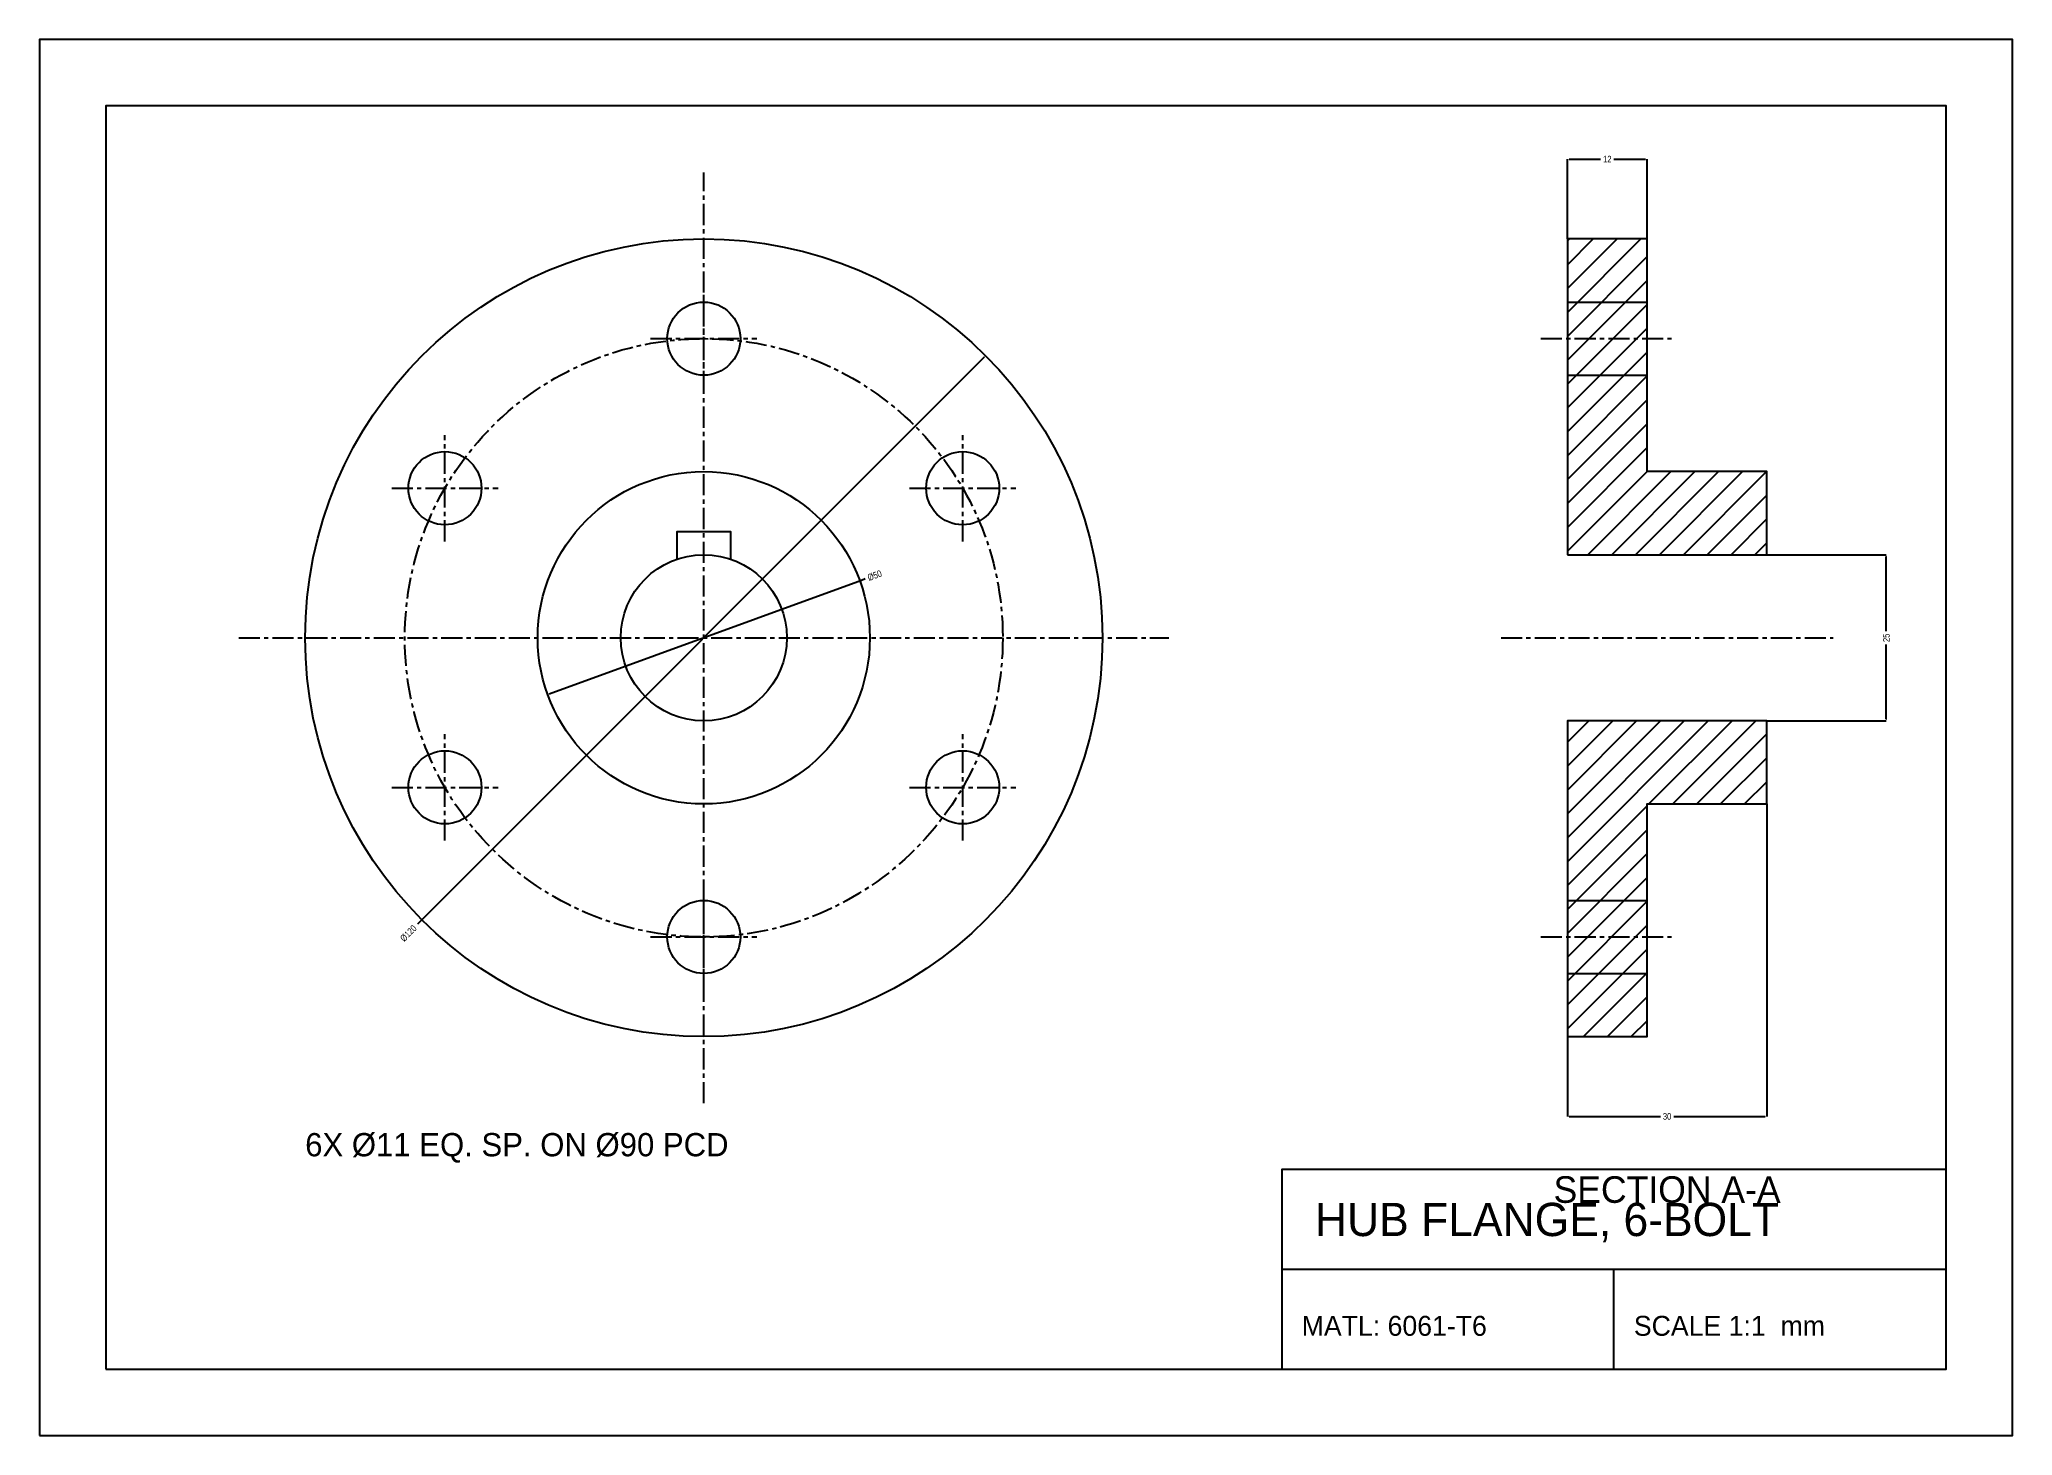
# Model space of a CAD drawing. Header units: millimetres. Extents: x 0 to 297, y 0 to 210.
import ezdxf
from ezdxf.enums import TextEntityAlignment as Align

# ---------------------------------------------------------------- set-up
doc = ezdxf.new("R2010")
doc.units = ezdxf.units.MM
doc.linetypes.add('CENTER', pattern=[5.08, 3.175, -0.635, 0.635, -0.635])
for name, color, linetype in [('CENTER', 1, 'CENTER'), ('DIMS', 3, 'CONTINUOUS'), ('HATCH', 8, 'CONTINUOUS'), ('HIDDEN', 8, 'Continuous'), ('OUTLINE', 7, 'CONTINUOUS'), ('TITLE', 5, 'CONTINUOUS')]:
    doc.layers.add(name, color=color, linetype=linetype)
doc.styles.add('OpenSansCondensed-Light', font='OpenSansCondensed-Light.ttf')
doc.dimstyles.get("Standard").update_dxf_attribs({"dimtxt": 2.5, "dimasz": 2.5, "dimexe": 1.25, "dimexo": 0.625, "dimtad": 1, "dimcen": 2.5, "dimazin": 3, "dimtfac": 1, "dimtmove": 0, "dimatfit": 3})

# ---------------------------------------------------------------- blocks, each defined once
blk = doc.blocks.new('_CLOSEDFILLED')
at = {"color": 0, "linetype": 'BYBLOCK'}
blk.add_solid([(-1, 0.2), (0, 0), (-1, -0.2)], dxfattribs=at)
blk = doc.blocks.new('*D1')
for p, q in [((57.4, 77.4), (142.25, 162.25)), ((56.95, 76.95), (57.4, 77.4))]:
    blk.add_line(p, q)
at = {"layer": 'Defpoints'}
for p in [(100, 120), (57.57, 77.57)]:
    blk.add_point(p, dxfattribs=at)
at = {"layer": 'DIMS', "xscale": 0.25, "yscale": 0.25, "rotation": 45}
for p in [(142.43, 162.43), (57.57, 77.57)]:
    blk.add_blockref('_CLOSEDFILLED', p, dxfattribs=at)
at = {"layer": 'DIMS', "insert": (55.54, 75.54), "char_height": 1, "attachment_point": 5, "rotation": 45, "style": 'OpenSansCondensed-Light'}
blk.add_mtext('%%c120', dxfattribs=at)
blk = doc.blocks.new('*D2')
for p, q in [((123.73, 128.64), (76.74, 111.54)), ((124.31, 128.85), (123.73, 128.64))]:
    blk.add_line(p, q)
at = {"layer": 'Defpoints'}
for p in [(123.49, 128.55), (100, 120)]:
    blk.add_point(p, dxfattribs=at)
at = {"layer": 'DIMS', "xscale": 0.25, "yscale": 0.25, "rotation": 199.99999999999997}
for p in [(123.49, 128.55), (76.51, 111.45)]:
    blk.add_blockref('_CLOSEDFILLED', p, dxfattribs=at)
at = {"layer": 'DIMS', "insert": (125.72, 129.36), "char_height": 1, "attachment_point": 5, "rotation": 20, "style": 'OpenSansCondensed-Light'}
blk.add_mtext('%%c50', dxfattribs=at)
blk = doc.blocks.new('*D3')
for p, q in [((230, 180), (230, 192)), ((230.25, 192), (235, 192)), ((237, 192), (241.75, 192)), ((242, 180), (242, 192))]:
    blk.add_line(p, q)
at = {"layer": 'Defpoints'}
for p in [(230, 192), (230, 180), (242, 180)]:
    blk.add_point(p, dxfattribs=at)
at = {"layer": 'DIMS', "xscale": 0.25, "yscale": 0.25, "rotation": 180}
blk.add_blockref('_CLOSEDFILLED', (230, 192), dxfattribs=at)
at = {"layer": 'DIMS', "xscale": 0.25, "yscale": 0.25}
blk.add_blockref('_CLOSEDFILLED', (242, 192), dxfattribs=at)
at = {"layer": 'DIMS', "insert": (236, 192), "char_height": 1, "attachment_point": 5, "style": 'OpenSansCondensed-Light'}
blk.add_mtext('12', dxfattribs=at)
blk = doc.blocks.new('*D4')
for p, q in [((230, 95), (230, 48)), ((260, 95), (260, 48)), ((230.25, 48), (244, 48)), ((246, 48), (259.75, 48))]:
    blk.add_line(p, q)
at = {"layer": 'Defpoints'}
for p in [(230, 95), (260, 95), (230, 48)]:
    blk.add_point(p, dxfattribs=at)
at = {"layer": 'DIMS', "xscale": 0.25, "yscale": 0.25, "rotation": 180}
blk.add_blockref('_CLOSEDFILLED', (230, 48), dxfattribs=at)
at = {"layer": 'DIMS', "xscale": 0.25, "yscale": 0.25}
blk.add_blockref('_CLOSEDFILLED', (260, 48), dxfattribs=at)
at = {"layer": 'DIMS', "insert": (245, 48), "char_height": 1, "attachment_point": 5, "style": 'OpenSansCondensed-Light'}
blk.add_mtext('30', dxfattribs=at)
blk = doc.blocks.new('*D5')
for p, q in [((260, 132.5), (278, 132.5)), ((278, 121), (278, 132.25)), ((278, 107.75), (278, 119)), ((260, 107.5), (278, 107.5))]:
    blk.add_line(p, q)
at = {"layer": 'Defpoints'}
for p in [(260, 132.5), (260, 107.5), (278, 107.5)]:
    blk.add_point(p, dxfattribs=at)
at = {"layer": 'DIMS', "xscale": 0.25, "yscale": 0.25}
for p, rotation in [((278, 132.5), 90), ((278, 107.5), 270)]:
    blk.add_blockref('_CLOSEDFILLED', p, dxfattribs=dict(at, rotation=rotation))
at = {"layer": 'DIMS', "insert": (278, 120), "char_height": 1, "attachment_point": 5, "rotation": 90, "style": 'OpenSansCondensed-Light'}
blk.add_mtext('25', dxfattribs=at)

msp = doc.modelspace()

# ---------------------------------------------------------------- hatches: boundary and pattern name
at = {"layer": 'HATCH'}
h = msp.add_hatch(dxfattribs=at)
h.set_pattern_fill('ANSI31', scale=0.8)
h.paths.add_polyline_path([(230, 132.5), (260, 132.5), (260, 145), (242, 145), (242, 180), (230, 180)])
h = msp.add_hatch(dxfattribs=at)
h.set_pattern_fill('ANSI31', scale=0.8)
h.paths.add_polyline_path([(230, 60), (242, 60), (242, 95), (260, 95), (260, 107.5), (230, 107.5)])

# ---------------------------------------------------------------- linework, layer by layer
at = {"layer": 'CENTER'}
for p, q in [((100, 50), (100, 190)), ((100, 157), (100, 173)), ((92, 165), (108, 165)), ((226, 165), (246, 165)), ((61.029, 134.5), (61.029, 150.5)), ((138.971, 134.5), (138.971, 150.5)), ((53.029, 142.5), (69.029, 142.5)), ((130.971, 142.5), (146.971, 142.5)), ((30, 120), (170, 120)), ((220, 120), (270, 120)), ((61.029, 89.5), (61.029, 105.5)), ((138.971, 89.5), (138.971, 105.5)), ((53.029, 97.5), (69.029, 97.5)), ((130.971, 97.5), (146.971, 97.5)), ((100, 67), (100, 83)), ((92, 75), (108, 75)), ((226, 75), (246, 75))]:
    msp.add_line(p, q, dxfattribs=at)
msp.add_circle((100, 120), 45, dxfattribs=at)
at = {"layer": 'HIDDEN'}
for p, q in [((230, 170.5), (242, 170.5)), ((230, 159.5), (242, 159.5)), ((230, 80.5), (242, 80.5)), ((230, 69.5), (242, 69.5))]:
    msp.add_line(p, q, dxfattribs=at)
at = {"layer": 'OUTLINE'}
for points in [[(230, 132.5), (260, 132.5), (260, 145), (242, 145), (242, 180), (230, 180)], [(230, 60), (242, 60), (242, 95), (260, 95), (260, 107.5), (230, 107.5)]]:
    msp.add_lwpolyline(points, close=True, dxfattribs=at)
msp.add_lwpolyline([(96, 131.8), (96, 136), (104, 136), (104, 131.8)], dxfattribs=at)
for centre, radius in [((100, 120), 60), ((100, 165), 5.5), ((61.029, 142.5), 5.5), ((138.971, 142.5), 5.5), ((100, 120), 25), ((100, 120), 12.5), ((61.029, 97.5), 5.5), ((138.971, 97.5), 5.5), ((100, 75), 5.5)]:
    msp.add_circle(centre, radius, dxfattribs=at)
at = {"layer": 'TITLE'}
for p, q in [((187, 25), (287, 25)), ((237, 10), (237, 25))]:
    msp.add_line(p, q, dxfattribs=at)
for points in [[(0, 0), (297, 0), (297, 210), (0, 210)], [(10, 10), (287, 10), (287, 200), (10, 200)], [(187, 10), (287, 10), (287, 40), (187, 40)]]:
    msp.add_lwpolyline(points, close=True, dxfattribs=at)

# ---------------------------------------------------------------- texts
at = {"layer": 'DIMS'}
msp.add_text('6X %%c11 EQ. SP. ON %%c90 PCD', height=3.5, dxfattribs=at).set_placement((40, 42))
msp.add_text('SECTION A-A', height=4, dxfattribs=at).set_placement((245, 35), align=Align.CENTER)
at = {"layer": 'TITLE'}
for s, height, p in [('HUB FLANGE, 6-BOLT', 5, (192, 30)), ('MATL: 6061-T6', 3, (190, 15)), ('SCALE 1:1  mm', 3, (240, 15))]:
    msp.add_text(s, height=height, dxfattribs=at).set_placement(p)

# ---------------------------------------------------------------- dimensions: what is measured, and where the dimension line sits
at = {"layer": 'DIMS'}
for base, p1, p2, picture, middle in [((230, 192), (230, 180), (242, 180), '*D3', (236, 192)), ((230, 48), (230, 95), (260, 95), '*D4', (245, 48))]:
    dim = msp.add_linear_dim(base=base, p1=p1, p2=p2, dimstyle='Standard', dxfattribs=at)
    dim.commit()
    dim.dimension.update_dxf_attribs({"geometry": picture, "text_midpoint": middle})
for p1, p2, picture, middle in [((142.426, 162.426), (57.574, 77.574), '*D1', (55.541, 75.541)), ((76.508, 111.449), (123.492, 128.551), '*D2', (125.724, 129.363))]:
    dim = msp.add_diameter_dim_2p(p1=p1, p2=p2, dimstyle='Standard', dxfattribs=at)
    dim.commit()
    dim.dimension.update_dxf_attribs({"geometry": picture, "text_midpoint": middle})
dim = msp.add_linear_dim(base=(278, 107.5), p1=(260, 107.5), p2=(260, 132.5), angle=90, dimstyle='Standard', dxfattribs=at)
dim.commit()
dim.dimension.update_dxf_attribs({"geometry": '*D5', "text_midpoint": (278, 120)})

doc.saveas('drawing.dxf')
